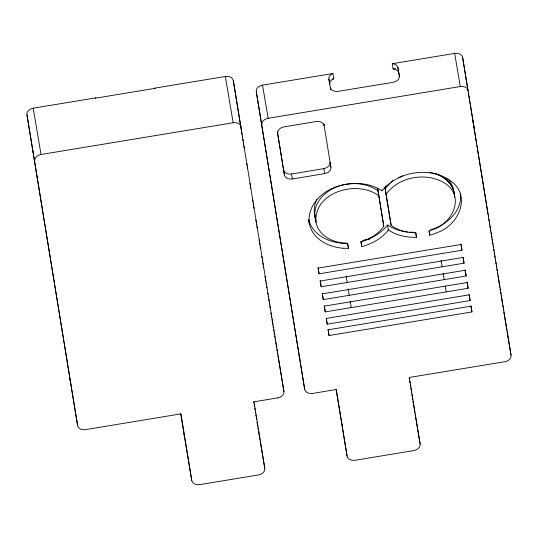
<?xml version="1.0" encoding="UTF-8"?>
<svg xmlns="http://www.w3.org/2000/svg" width="538" height="538" viewBox="0 0 538 538"><rect width="100%" height="100%" fill="white"/><g stroke="black" fill="none" stroke-linecap="round" stroke-linejoin="round"><path stroke-width="0.81" d="M316.943 199.618C312.773 206.531 314.32 214.884 315.934 222.295C313.506 191.736 357.662 179.484 378.88 195.879L383.776 226.155A36.322 26.564 -9.6 0 1 360.964 241.555M384.932 187.385L391.133 225.335L384.932 187.385L385.981 185.731M385.154 188.623L391.415 181.736M386.116 194.292C398.039 177.587 422.693 172.543 440.931 181.077C467.966 193.579 452.841 226.034 429.028 230.694L429.761 235.22A42.623 31.17 -9.6 0 0 437.475 232.47C458.578 225.442 472.048 195.509 450.42 180.741C429.667 166.202 397.912 171.212 382.047 190.761C370.279 183.021 355.134 181.884 341.704 185.26M407.434 231.979C400.406 231.152 393.46 228.959 387.548 225.005C381.126 233.297 371.57 238.697 361.556 241.414M391.94 181.286L393.049 180.432M398.577 177.722L402.552 175.771M339.539 185.946C325.14 189.981 310.197 204.965 316.136 220.869M430.736 229.706C446.352 225.126 462.492 211.32 460.528 193.613M277.682 397.891L254.023 401.799L264.797 468.403A7.404 5.414 -9.6 0 1 258.361 474.953L199.928 484.603A7.404 5.414 -9.6 0 1 191.757 480.468L180.983 413.863L85.549 429.633A7.27 5.319 -9.6 0 1 77.613 425.511L26.947 114.681A7.27 5.319 -9.6 0 1 33.201 108.185L95.616 97.903A7.048 4.802 -9.2 0 0 97.916 97.788L152.731 88.73A7.048 4.802 -9.2 0 0 154.951 88.104L225.341 76.47L233.169 122.751A7.27 5.319 -9.6 0 1 241.105 126.874M395.585 68.582L393.123 68.992L392.263 63.699L454.671 53.39A7.27 5.319 -9.6 0 1 462.606 57.512M332.134 79.066L333.789 78.79L332.935 73.504L262.537 85.132L268.139 118.279A7.27 5.319 -9.6 0 0 261.919 124.742M32.993 152.025L33.437 151.951M233.169 122.751L41.036 154.493L33.208 108.212M268.139 118.279L460.279 86.537A7.27 5.319 -9.6 0 1 468.215 90.66M468.242 94.923C468.995 94.903 468.41 93.807 468.719 94.964M37.061 177.204L37.956 177.056M277.366 131.689L283.539 169.853A7.27 5.319 -9.6 0 0 291.515 174.003L323.802 168.636A7.27 5.319 -9.6 0 0 330.023 162.18L330.904 167.15A7.27 5.319 -9.6 0 1 324.649 173.646M283.539 169.853L284.38 174.837A7.27 5.319 -9.6 0 0 292.356 178.979L324.649 173.613L323.802 168.636M343.446 243.438L345.921 243.028M364.112 240.022L369.895 239.067M319.081 273.815L461.967 250.21L461.039 244.474L318.153 268.079L319.081 273.815L318.019 267.527M321.179 286.767L464.065 263.169L463.131 257.426L320.251 281.031L321.179 286.767L320.117 280.48M323.257 299.605L466.137 276.001L465.209 270.264L322.329 293.869L323.257 299.605L322.195 293.318M325.241 311.879L468.127 288.274L467.192 282.531L324.313 306.135L325.241 311.879L324.179 305.591M327.232 324.179L470.111 300.574L469.183 294.831L326.304 318.435L327.232 324.179L326.297 318.678M329.068 335.537L471.954 311.932L471.026 306.189L328.14 329.794L329.068 335.537L328.005 329.249M414.186 232.315L409.445 232.14M429.963 172.496L431.315 172.765M431.994 172.9C443.48 175.213 455.054 184.709 454.368 197.338M435.484 173.592C445.639 176.679 455.047 185.825 454.536 197.056M378.032 190.903C353.789 172.799 305.914 190.291 309.242 223.492L308.563 219.443M447.313 178.448C451.315 182.429 453.991 187.923 453.884 193.626M315.55 217.426L314.508 213.875M308.583 219.269C312.585 236.182 331.704 243.916 347.622 243.351A36.846 26.947 -9.6 0 1 316.055 222.275M468.901 96.053L469.775 101.238M473.48 124.372L473.198 122.677M473.736 125.872L474.113 128.118M474.24 128.864L474.408 129.846L474.234 128.71M505.444 322.067L506.285 327.037M506.567 328.698L506.85 330.352M507.126 332.013L511.053 355.215A7.27 5.319 -9.6 0 1 504.799 361.711L409.357 377.447L420.131 444.052A7.404 5.414 -9.6 0 1 413.688 450.602L355.262 460.252A7.404 5.414 -9.6 0 1 347.091 456.116L336.035 389.256M454.671 53.39L460.279 86.537M460.905 243.922L461.967 250.21M463.131 257.662L464.065 263.169M465.074 269.713L466.137 276.001M465.464 272.315L465.733 273.889M467.058 281.986L468.127 288.274M469.049 294.286L470.111 300.574M470.891 305.645L471.954 311.932M441.073 260.412L442.149 266.767M443.151 273.25L444.227 279.619M445.202 285.9L446.21 291.892M429.089 231.259L429.761 235.22M399.357 76.127L397.918 67.62L399.431 76.779M415.672 232.517L416.473 237.265L415.733 232.712M381.94 190.143L382.047 190.761M387.548 225.005L388.389 229.988A43.094 31.513 -9.6 0 0 416.473 237.285M377.575 188.172L378.88 195.879M383.776 226.155L377.589 188.273M414.805 412.559L414.522 410.897A7.404 5.414 -9.6 0 1 414.556 411.893M415.087 414.213L415.363 415.874M415.645 417.528L420.131 444.052M360.964 241.811L361.765 246.559A43.053 31.486 -9.6 0 0 388.362 229.975M330.386 88.185L328.873 79.025L329.727 84.318M347.635 243.6L348.436 248.348A42.643 31.184 -9.6 0 1 343.009 248.173M323.957 124.238L324.192 125.663M346.122 276.095L347.205 282.47M348.2 288.933L349.276 295.308M350.184 301.206L351.267 307.581M291.509 173.969L292.356 178.952M277.305 131.211L284.38 174.837M256.276 91.601L304.683 389.31L256.276 91.601A7.27 5.319 -9.6 0 1 262.531 85.105M276.256 345.974L276.539 347.629M276.814 349.276L277.097 350.931M277.373 352.585L277.655 354.239M277.938 355.887L283.943 391.422L233.317 80.586L241.501 131.178M257.393 424.603L257.668 426.257M257.951 427.905L258.227 429.559M258.509 431.214L259.908 439.479M260.184 441.133L264.797 468.403M180.607 413.635L191.757 480.468M26.947 114.681L77.58 425.518M469.963 102.334L470.252 104.11M472.996 121.46L472.761 120.035M511.053 355.215L462.646 57.505L468.026 90.794M468.289 92.415L468.685 94.849M470.521 105.751L474.099 127.889M474.234 129.14L476.641 144.043M476.91 145.697L477.179 147.358M477.448 149.013L487.495 211.111M487.764 212.766L488.033 214.427M488.296 216.081L488.565 217.735M488.834 219.39L489.103 221.051M489.372 222.705L489.641 224.359M489.903 226.014L490.172 227.675M490.441 229.329L490.71 230.984M490.979 232.638L491.248 234.299M491.517 235.953L491.779 237.608M492.048 239.262L492.317 240.923M492.586 242.577L492.855 244.232M493.124 245.886L493.386 247.547M493.655 249.202L493.924 250.856M494.193 252.51L494.462 254.171M494.731 255.826L494.994 257.48M495.263 259.134L495.532 260.796M495.801 262.45L496.07 264.104M496.339 265.759L496.601 267.42M496.87 269.074L497.139 270.728M497.408 272.383L497.677 274.044M497.946 275.698L499.284 283.977M499.553 285.631L499.822 287.292M500.084 288.946L500.353 290.601M500.622 292.255L500.891 293.916M501.16 295.57L502.499 303.849M502.768 305.503L503.037 307.164M503.299 308.819L503.568 310.473M503.837 312.127L505.31 321.24M409.203 378.012L409.472 379.653M409.734 381.301L410.003 382.942M410.265 384.589L410.534 386.23M410.797 387.878L411.066 389.519M411.328 391.166L411.597 392.807M411.866 394.455L412.128 396.103M412.397 397.743L412.659 399.391M412.928 401.032L414.388 410.077M360.951 241.535L361.765 246.559M330.312 87.533L330.682 89.799M347.609 243.243L348.436 248.348M323.889 124.002L330.904 167.15M347.091 456.116L336.317 389.512L312.659 393.426A7.27 5.319 -9.6 0 1 304.723 389.304M241.77 132.832L242.039 134.493M242.308 136.154L242.577 137.809M242.84 139.47L243.109 141.131M243.378 142.785L243.647 144.446M243.916 146.107L244.319 148.596M246.734 163.518L247.003 165.179M247.272 166.841L247.541 168.495M249.955 183.424L250.224 185.085M250.493 186.74L250.762 188.401M252.638 200.015L252.907 201.669M253.176 203.33L253.445 204.991M253.714 206.646L253.976 208.307M255.859 219.914L256.128 221.575M256.397 223.236L256.66 224.891M256.929 226.552L257.198 228.213M259.081 239.82L259.35 241.481M259.612 243.136L259.881 244.797M260.15 246.458L260.419 248.112M261.764 256.404L262.033 258.065M262.295 259.726L262.564 261.381M262.833 263.042L263.102 264.703M263.371 266.357L263.64 268.018M264.978 276.31L265.247 277.971M265.516 279.625L265.785 281.287M266.054 282.948L266.323 284.602M266.592 286.263L266.861 287.924M267.662 292.901L267.931 294.555M268.2 296.216L268.469 297.877M268.738 299.531L269.007 301.193M269.276 302.854L269.545 304.508M269.814 306.169L270.083 307.823M270.883 312.8L271.152 314.461M271.421 316.122L271.69 317.776M271.959 319.438L272.228 321.099M272.497 322.753L272.766 324.414M273.035 326.075L273.297 327.729M273.566 329.39L273.835 331.045M274.104 332.706L274.373 334.367M274.642 336.021L274.911 337.682M275.18 339.344L275.449 340.998M275.718 342.659L275.981 344.32M253.647 401.57L253.909 403.211M254.178 404.858L254.44 406.499M254.709 408.147L254.972 409.788M255.241 411.435L255.51 413.076M255.772 414.724L256.041 416.365M256.303 418.013L256.572 419.653M154.951 88.104L155.052 88.763M95.616 97.903L95.724 98.562M283.909 391.429A7.27 5.319 -9.6 0 1 277.689 397.918M70.572 381.099A7.27 5.319 -9.6 0 1 69.785 379.236M34.815 160.949A7.27 5.319 -9.6 0 1 41.029 154.46M225.341 76.443A7.27 5.319 -9.6 0 1 233.277 80.592M184.763 436.069A7.404 5.414 -9.6 0 1 183.935 434.186M256.969 422.122A7.404 5.414 -9.6 0 1 257.003 423.117M399.297 76.134A7.31 4.983 -9.2 0 1 393.096 82.321L338.267 91.332A7.31 4.983 -9.2 0 1 330.379 87.519M328.906 79.019A7.391 5.037 -9.2 0 1 332.921 73.484M392.276 63.679A7.391 5.037 -9.2 0 1 397.885 67.627M329.767 84.311A7.391 5.037 -9.2 0 1 333.775 78.777M393.13 68.972A7.391 5.037 -9.2 0 1 398.745 72.912M324.158 125.663A7.27 5.319 -9.6 0 0 316.216 121.514L283.929 126.881A7.27 5.319 -9.6 0 0 277.709 133.337M342.982 248.253A43.786 32.024 -9.6 0 1 309.37 223.472M415.733 232.732A37.061 27.102 -9.6 0 1 391.153 225.321M299.901 358.019A7.27 5.319 -9.6 0 1 299.115 356.149M505.404 322.074A7.27 5.319 -9.6 0 1 505.458 323.049M342.316 424.845A7.404 5.414 -9.6 0 1 341.489 422.962"/></g></svg>
